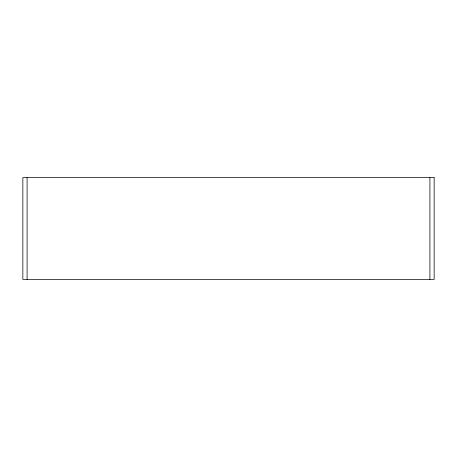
<?xml version="1.0" encoding="UTF-8"?>
<svg xmlns="http://www.w3.org/2000/svg" width="457" height="457" viewBox="0 0 457 457"><rect width="100%" height="100%" fill="white"/><g stroke="black" fill="none" stroke-linecap="round" stroke-linejoin="round"><path stroke-width="0.69" d="M429.911 177.619L429.911 279.381M27.089 177.619L27.089 279.381M434.15 177.619L22.85 177.619L22.85 279.381L434.15 279.381L434.15 177.619"/></g></svg>
